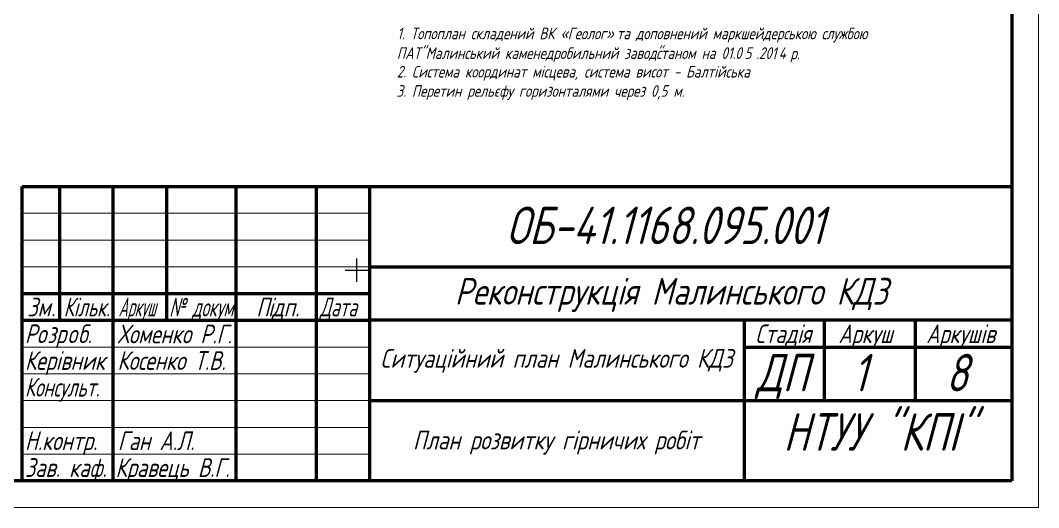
# Model space of a CAD drawing. Header units: millimetres. Extents: x 0 to 841, y 0 to 594.
# Drawn here: x 650.7 to 841, y 0 to 91 of the extents above; entities that cross this region are included whole.
import ezdxf

# ---------------------------------------------------------------- set-up
doc = ezdxf.new("R2010")
doc.units = ezdxf.units.MM
doc.linetypes.add('K5LT_BASIC', pattern=[0])
doc.linetypes.add('K5LT_THIN', pattern=[0])
for name, color, linetype in [('02_умовні', 7, 'Continuous'), ('кресты', 7, 'Continuous'), ('Рамка', 30, 'Continuous')]:
    doc.layers.add(name, color=color, linetype=linetype)
doc.styles.add('KTEXTSTYLE', font='GOST_AU.SHX', dxfattribs={"width": 0.96, "height": 5})
doc.styles.add('Такие дела', font='GOST_A.TTF', dxfattribs={"oblique": 15})

# ---------------------------------------------------------------- blocks, each defined once
blk = doc.blocks.new('U0')
at = {"color": 7, "lineweight": 60}
for p, q in [((678, 60), (678, 35)), ((836, 35), (716, 35))]:
    blk.add_line(p, q, dxfattribs=at)
at = {"color": 7}
blk.add_line((836, 30), (786, 30), dxfattribs=at)
at = {"layer": 'Рамка', "color": 7, "linetype": 'K5LT_THIN', "lineweight": 18}
for p, q in [((841, 594), (841, 0)), ((651, 55), (716, 55)), ((651, 50), (716, 50)), ((651, 45), (716, 45)), ((651, 30), (716, 30)), ((651, 25), (716, 25)), ((651, 20), (716, 20)), ((651, 15), (716, 15)), ((651, 10), (716, 10)), ((841, 0), (0, 0))]:
    blk.add_line(p, q, dxfattribs=at)
at = {"layer": 'Рамка', "color": 7, "linetype": 'K5LT_BASIC', "lineweight": 60}
for p, q in [((836, 589), (836, 5)), ((651, 5), (651, 60)), ((651, 60), (836, 60)), ((658, 35), (658, 60)), ((668, 5), (668, 60)), ((691, 5), (691, 60)), ((706, 5), (706, 60)), ((716, 5), (716, 60)), ((716, 45), (836, 45)), ((651, 40), (716, 40)), ((651, 35), (716, 35)), ((786, 5), (786, 35)), ((801, 20), (801, 35)), ((818, 20), (818, 35)), ((786, 30), (801, 30)), ((801, 30), (836, 30)), ((716, 20), (786, 20)), ((786, 20), (836, 20)), ((836, 5), (20, 5))]:
    blk.add_line(p, q, dxfattribs=at)
at = {"layer": 'Рамка', "color": 7, "attachment_point": 1, "style": 'KTEXTSTYLE'}
for s, insert, char_height in [('{\\Q15;\\W0.965;ОБ-41.1168.095.001}', (741.48, 56.24), 7), ('\\pi-42.302;{\\fGOST type A|b0|i0|c204|p34;\\Q15;\\W1;Реконструкція Малинського КДЗ}', (774.17, 42.92), 5), ('\\H3.5;\\W0.965;\\Q15;\\Q15;Зм', (651.95, 39.23), 2.5), ('{\\H1.4x;\\Q15;\\W0.865;Кільк.}', (658.75, 39.23), 2.5), ('\\H3.5;\\W0.965;\\Q15;\\Q15;\\W0.665;Аркуш', (668.99, 39.23), 2.5), ('\\H3.5;\\W0.965;\\Q15;\\Q15;П', (694.75, 39.23), 2.5), ('\\H3.5;\\W0.965;\\Q15;\\Q15;і', (696.97, 39.23), 2.5), ('\\H3.5;\\W0.965;\\Q15;\\Q15;дп.', (697.71, 39.23), 2.5), ('\\H3.5;\\W0.965;\\Q15;\\Q15;\\W0.816;Дата', (706.62, 39.23), 2.5), ('\\H3.5;\\W0.965;\\Q15;\\Q15;.', (656.4, 39.23), 2.5), ('\\H3.5;\\W0.965;\\Q15;\\Q15;Р', (651.5, 34.23), 2.5), ('\\H3.5;\\W0.965;\\Q15;\\Q15;о', (653.72, 34.23), 2.5), ('\\H3.5;\\W0.965;\\Q15;\\Q15;зр', (655.67, 34.23), 2.5), ('\\H3.5;\\W0.965;\\Q15;\\Q15;о', (659.46, 34.23), 2.5), ('\\H3.5;\\W0.965;\\Q15;\\Q15;б.', (661.41, 34.23), 2.5), ('{\\H1.4x;\\Q15;\\W0.965;Хоменко Р.Г.}', (668.82, 34.19), 2.5), ('{\\H1.4x;\\Q15;\\W0.965;Стадія}', (788.03, 34.23), 2.5), ('{\\H1.4x;\\Q15;\\W0.965;Аркуш}', (803.58, 34.23), 2.5), ('{\\H1.4x;\\Q15;\\W0.965;Аркушів}', (819.98, 34.23), 2.5), ('{\\H1.4x;\\Q15;\\W0.965;Керівник}', (651.5, 29.23), 2.5), ('{\\H1.4x;\\Q15;\\W0.965;Косенко Т.В.}', (668.8, 29.23), 2.5), ('\\A1;\\pi-32.708;{\\fGOST type A|b0|i0|c204|p34;\\Q15;\\W1;Ситуаційний план\\fGOST type A|b0|i0|c0|p34; \\fGOST type A|b0|i0|c204|p34;Малинського КДЗ }', (750.65, 29.64), 3.5), ('{\\Q15;\\W0.965;ДП}', (788.21, 28.72), 7), ('{\\Q15;\\W0.965;1}', (806.2, 28.72), 7), ('{\\Q15;\\W0.965;8}', (823.66, 28.72), 7), ('{\\H1.4x;\\Q15;\\W0.865;Консульт.}', (651.5, 24.25), 2.5), ('{\\Q15;\\W0.965;НТУУ "КПІ"}', (793.27, 17.64), 7), ('\\H3.5;\\W0.965;\\Q15;\\Q15;Н.контр.', (651.5, 14.25), 2.5), ('{\\H1.4x;\\Q15;\\W0.965;Ган А.Л.}', (668.87, 14.25), 2.5), ('\\A1;\\pi-27.051;{\\fGOST type A|b0|i0|c204|p34;\\Q15;\\W1;План розвитку гірничих робіт}', (751.09, 14.37), 3.5), ('{\\H1.4x;\\Q15;\\W0.965;Зав. каф.}', (651.5, 9.23), 2.5), ('{\\H1.4x;\\Q15;\\W0.965;Кравець В.Г.}', (668.44, 9.23), 2.5)]:
    blk.add_mtext(s, dxfattribs=dict(at, insert=insert, char_height=char_height))
at = {"layer": 'Рамка', "color": 7, "insert": (678.47, 39.21), "char_height": 2.5, "attachment_point": 1, "line_spacing_factor": 0.8, "style": 'KTEXTSTYLE'}
blk.add_mtext('{\\H1.4x;\\Q15;\\W0.765;№ докум.}', dxfattribs=at)

msp = doc.modelspace()

# ---------------------------------------------------------------- linework, layer by layer
at = {"layer": 'кресты', "color": 3, "linetype": 'Continuous'}
for p, q in [((713.57, 42.16), (713.57, 46.52)), ((713.57, 42.16), (713.57, 46.52)), ((711.39, 44.34), (715.75, 44.34)), ((711.39, 44.34), (715.75, 44.34))]:
    msp.add_line(p, q, dxfattribs=at)

# ---------------------------------------------------------------- block references
at = {"layer": 'Рамка'}
msp.add_blockref('U0', (0, 0), dxfattribs=at)

# ---------------------------------------------------------------- texts
at = {"layer": '02_умовні', "color": 7, "style": 'Такие дела', "oblique": 15}
for s, p in [('1. Топоплан складений ВК «Геолог»', (721.09, 87.51)), ('ПАТ"Малинський каменедробильний завод" ', (721.03, 83.83)), ('2. Система координат місцева, система висот - Балтійська', (721.02, 80.36)), ('3. Перетин рельєфу горизонталями через 0,5 м.', (720.97, 76.76))]:
    msp.add_text(s, height=2.178, dxfattribs=at).set_placement(p)
at = {"layer": '02_умовні', "style": 'Такие дела', "oblique": 15}
for s, height, p in [(' та доповнений маркшейдерською службою', 2.178, (761.01, 87.51)), (' станом на 01.0', 2.178, (768.39, 83.83)), ('5', 2.18, (786.02, 83.83)), ('.201', 2.178, (788.2, 83.83)), ('4', 2.18, (792.41, 83.83)), (' р.', 2.178, (793.46, 83.77))]:
    msp.add_text(s, height=height, dxfattribs=at).set_placement(p)

doc.saveas('drawing.dxf')
